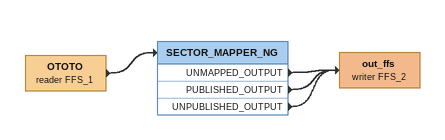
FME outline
OTOTO (reader FFS_1)
    -> SECTOR_MAPPER_NG
SECTOR_MAPPER_NG
    UNMAPPED_OUTPUT -> out_ffs (writer FFS_2)
    PUBLISHED_OUTPUT -> out_ffs (writer FFS_2)
    UNPUBLISHED_OUTPUT -> out_ffs (writer FFS_2)
out_ffs (writer FFS_2)
